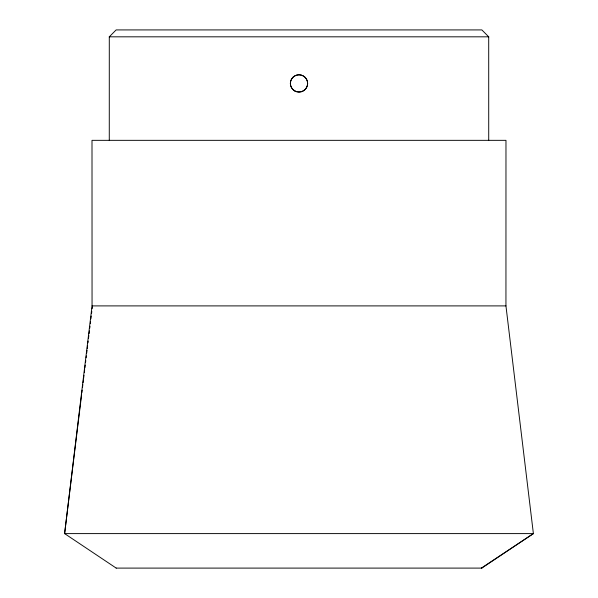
<?xml version="1.0" encoding="UTF-8"?>
<svg xmlns="http://www.w3.org/2000/svg" width="598" height="598" viewBox="0 0 598 598"><rect width="100%" height="100%" fill="white"/><g stroke="black" fill="none" stroke-linecap="round" stroke-linejoin="round"><path stroke-width="0.9" d="M109.277 140.336L109.292 36.822L116.139 29.922L481.861 29.922L488.708 36.822L488.723 140.336M481.794 568.1L533.386 533.603L505.945 305.899L505.975 140.336L92.002 140.336L92.055 305.899L64.614 533.603L116.206 568.1M64.614 533.603L77.411 429.005M77.643 427.151L81.605 394.762M81.836 392.908L82.173 390.128M82.509 387.355L82.853 384.574M83.077 382.727L83.421 379.947M83.645 378.1L83.982 375.32M84.325 372.547L84.662 369.766M84.894 367.92L85.23 365.139M85.574 362.366L85.798 360.512M86.134 357.731L86.366 355.885M86.703 353.104L87.046 350.331M87.271 348.477L87.614 345.704M87.951 342.923L88.175 341.077M88.519 338.296L88.855 335.523M89.087 333.669L89.423 330.888M89.76 328.115L89.992 326.261M90.328 323.488L90.56 321.634M90.896 318.861L91.24 316.08M91.576 313.307L91.8 311.453M92.144 308.68L92.369 306.826M481.368 568.1L533.386 533.603M109.247 36.822L488.753 36.822M92.002 305.899L505.998 305.899M64.397 533.603L533.603 533.603M116.147 568.1L481.853 568.1M294.687 90.881A8.626 8.611 0 0 0 307.626 83.421A8.626 8.611 0 0 0 294.687 75.961A8.626 8.611 0 0 0 294.687 90.881M306.46 87.727A8.619 8.611 -90 0 0 299 74.795A8.619 8.611 -90 0 0 291.54 87.727A8.619 8.611 -90 0 0 306.46 87.727"/></g></svg>
